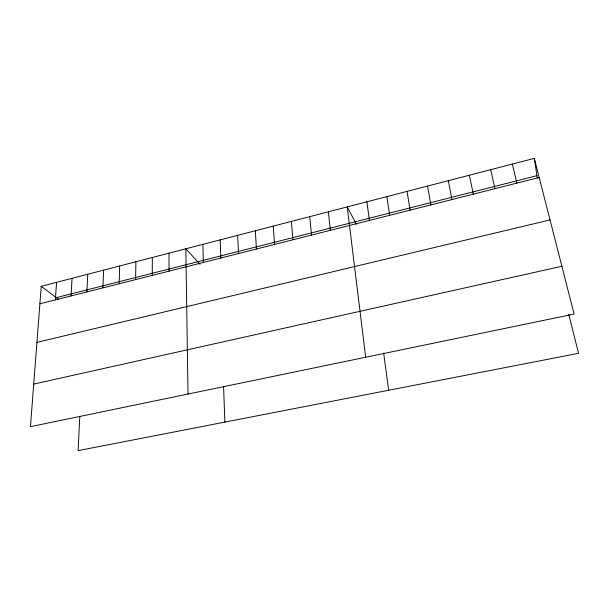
<?xml version="1.0" encoding="UTF-8"?>
<svg xmlns="http://www.w3.org/2000/svg" width="609" height="609" viewBox="0 0 609 609"><rect width="100%" height="100%" fill="white"/><g stroke="black" fill="none" stroke-linecap="round" stroke-linejoin="round"><path stroke-width="0.91" d="M152.227 275.382L152.349 257.478M135.601 279.592L135.906 261.741M119.166 283.748L119.661 265.958M102.936 287.859L103.606 270.13M86.897 291.917L87.742 274.24M79.787 416.465L78.127 450.637L578.55 353.319L568.73 314.381M71.04 295.928L72.06 278.313M55.373 299.887L56.561 282.332M41.237 286.314L30.45 426.673L574.104 314.069L534.299 158.363L41.237 286.314L58.502 299.339M56.272 297.649L536.94 175.681M39.897 303.807L539.186 177.485M36.928 342.365L550.034 219.925M33.723 384.089L561.886 266.278M200.064 264.321L185.836 248.784L188.006 394.038M356.402 224.272L347.214 206.908L365.674 357.239M512.344 164.057L516.912 183.126M490.702 169.675L494.95 188.676M469.349 175.217L473.3 194.157M448.293 180.683L451.947 199.562M427.526 186.072L430.89 204.89M407.04 191.386L410.123 210.143M534.299 158.363L537.328 178.231M386.829 196.631L389.638 215.327M366.884 201.807L369.427 220.435M383.678 353.113L388.649 390.247M328.365 211.803L330.398 230.309M309.753 216.629L311.549 235.082M291.376 221.402L292.937 239.786M273.235 226.106L274.568 244.437M255.323 230.758L256.427 249.028M237.624 235.348L238.515 253.557M220.153 239.885L220.831 258.033M223.579 386.296L224.873 422.098M202.888 244.361L203.36 262.449M168.99 253.161L169.066 271.127"/></g></svg>
